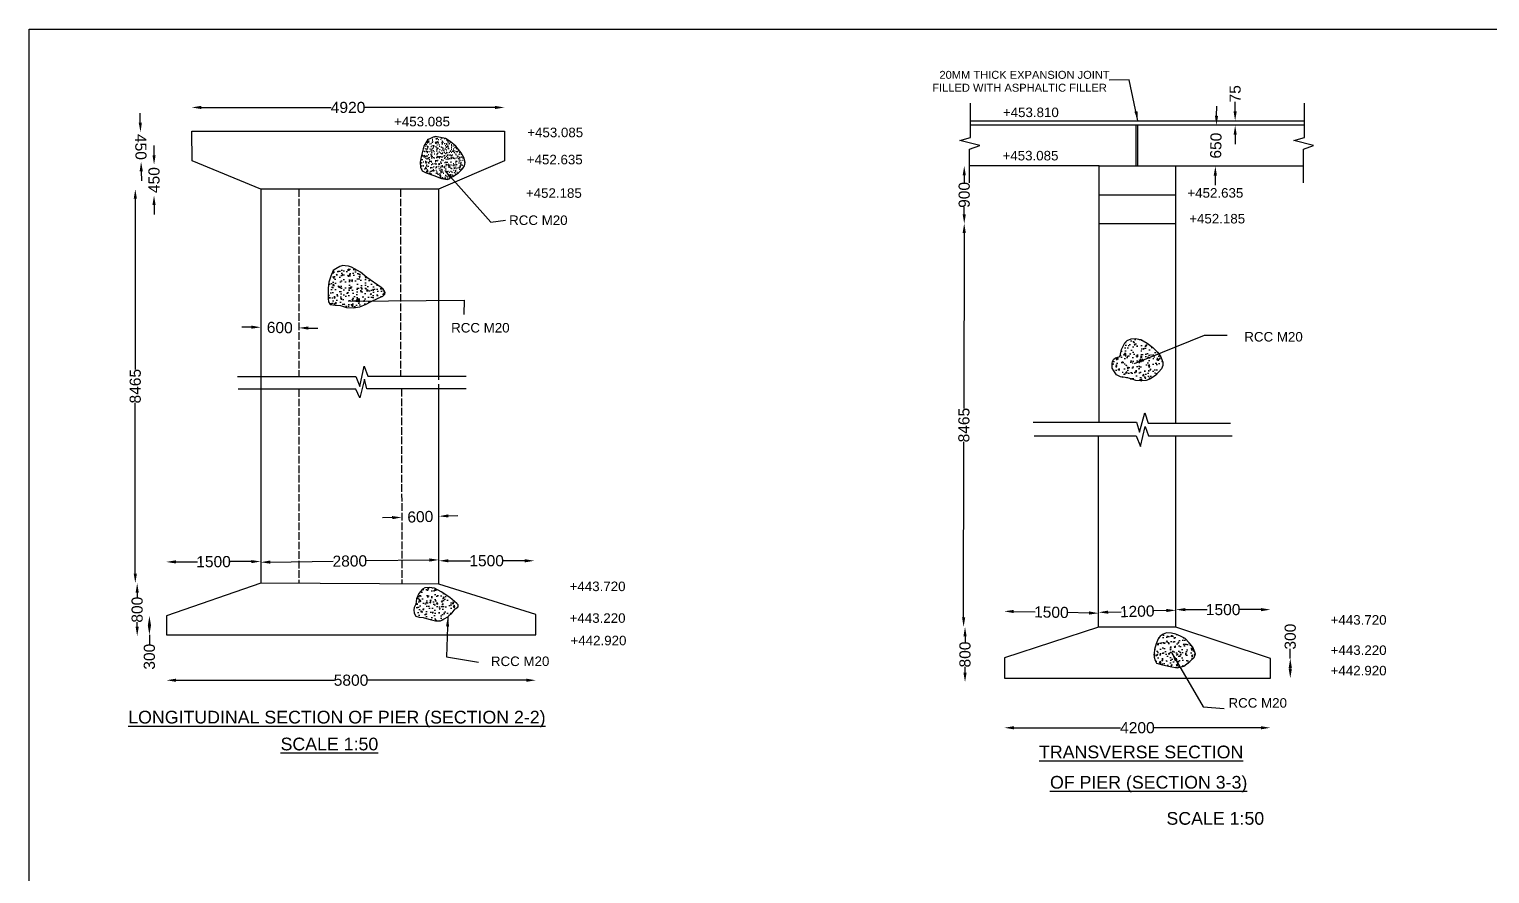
# Model space of a CAD drawing. Header units: millimetres. Extents: x 1649 to 41307, y 1162 to 29945.
# Drawn here: x 1649 to 24627, y 16654 to 29945 of the extents above; entities that cross this region are included whole.
import ezdxf

# ---------------------------------------------------------------- set-up
doc = ezdxf.new("R2010")
doc.units = ezdxf.units.MM
doc.header["$MEASUREMENT"] = 0
doc.linetypes.add('ACAD_ISO02W100', pattern=[15, 12, -3])
for name, color, linetype in [('DIMENSION', 7, 'Continuous'), ('DRAWING', 7, 'Continuous'), ('TEXT', 7, 'Continuous')]:
    doc.layers.add(name, color=color, linetype=linetype)
doc.styles.get("Standard").update_dxf_attribs({"font": 'arial.ttf'})
doc.dimstyles.get("Standard").update_dxf_attribs({"dimtxt": 175, "dimasz": 150, "dimexe": 0.18, "dimexo": 0.0625, "dimgap": 0.09, "dimtad": 0, "dimdec": 0, "dimzin": 0, "dimdsep": 46, "dimtxsty": 'Standard', "dimcen": 0.09, "dimse1": 1, "dimse2": 1, "dimadec": 0, "dimazin": 0, "dimtfac": 1, "dimtdec": 0, "dimtofl": 0, "dimtmove": 0, "dimatfit": 3, "dimfxl": 1, "dimtolj": 1, "dimtzin": 0, "dimarcsym": 0})
pattern_1 = [(50, (0, 0), (179.31505, -15.68803), [18.75, -206.25]), (355, (0, 0), (-34.6878, 188.048), [15, -165]), (100.45144, (14.94, -1.3), (144.6272, 172.36), [15.935, -175.2855]), (46.1842, (0, 50), (266.8103, -41.3798), [28.125, -309.375]), (96.6356, (22.23, 46.55), (233.6655, 243.5297), [23.9026, -262.9284]), (351.1842, (0, 50), (233.6655, 243.5297), [22.5, -247.5]), (21, (25, 37.5), (149.22676, -100.6547), [18.75, -206.25]), (326, (25, 37.5), (60.8288, 181.2875), [15, -165]), (71.45144, (37.44, 29.11), (210.0556, 80.6328), [15.935, -175.2855]), (37.5, (0, 0), (3.03996, 83.22346), [0, -163, 0, -167.5, 0, -165.625]), (7.5, (0, 0), (65.76738, 98.60293), [0, -95.5, 0, -159.25, 0, -63.125]), (327.5, (-55.75, 0), (133.45561, -5.63872), [0, -62.5, 0, -195, 0, -258.75]), (317.5, (-80.75, 0), (145.79654, 25.02625), [0, -81.25, 0, -129.5, 0, -183.75])]

# ---------------------------------------------------------------- blocks, each defined once
blk = doc.blocks.new('*D2')
at = {"layer": 'Defpoints', "color": 0, "transparency": 16777216}
for p in [(9125, 28713), (4205, 28340), (9125, 28340)]:
    blk.add_point(p, dxfattribs=at)
at = {"layer": 'DIMENSION', "color": 0, "lineweight": -2, "transparency": 16777216}
for p, q in [((4355, 28713), (6400, 28713)), ((8975, 28713), (6930, 28713))]:
    blk.add_line(p, q, dxfattribs=at)
at = {"layer": 'DIMENSION', "color": 0, "transparency": 16777216}
for points in [[(4355, 28738), (4355, 28688), (4205, 28713)], [(8975, 28738), (8975, 28688), (9125, 28713)]]:
    blk.add_solid(points, dxfattribs=at)
at = {"layer": 'DIMENSION', "color": 0, "transparency": 16777216, "insert": (6665, 28713), "char_height": 175, "attachment_point": 5}
blk.add_mtext('\\A1;4920', dxfattribs=at)
blk = doc.blocks.new('*D3')
at = {"layer": 'Defpoints', "color": 0, "transparency": 16777216}
for p in [(5291, 25190), (5890, 25181), (5891, 25245)]:
    blk.add_point(p, dxfattribs=at)
at = {"layer": 'DIMENSION', "color": 0, "lineweight": -2, "transparency": 16777216}
for p, q in [((5142, 25256), (4992, 25258)), ((6041, 25242), (6191, 25240))]:
    blk.add_line(p, q, dxfattribs=at)
at = {"layer": 'DIMENSION', "color": 0, "transparency": 16777216}
for points in [[(5142, 25281), (5141, 25231), (5292, 25254)], [(6041, 25267), (6040, 25217), (5891, 25245)]]:
    blk.add_solid(points, dxfattribs=at)
at = {"layer": 'DIMENSION', "color": 0, "transparency": 16777216, "insert": (5591, 25249), "char_height": 175, "attachment_point": 5, "rotation": 359.1273}
blk.add_mtext('\\A1;600', dxfattribs=at)
blk = doc.blocks.new('*D4')
at = {"layer": 'Defpoints', "color": 0, "transparency": 16777216}
for p in [(4205, 28340), (3409, 27860), (4214, 27875)]:
    blk.add_point(p, dxfattribs=at)
at = {"layer": 'DIMENSION', "color": 0, "lineweight": -2, "transparency": 16777216}
for p, q in [((3397, 28475), (3395, 28625)), ((3412, 27710), (3414, 27560))]:
    blk.add_line(p, q, dxfattribs=at)
at = {"layer": 'DIMENSION', "color": 0, "transparency": 16777216}
for points in [[(3422, 28475), (3372, 28474), (3400, 28325)], [(3437, 27710), (3387, 27710), (3409, 27860)]]:
    blk.add_solid(points, dxfattribs=at)
at = {"layer": 'DIMENSION', "color": 0, "transparency": 16777216, "insert": (3404, 28092), "char_height": 175, "attachment_point": 5, "rotation": 271.0622}
blk.add_mtext('\\A1;450', dxfattribs=at)
blk = doc.blocks.new('*D5')
at = {"layer": 'Defpoints', "color": 0, "transparency": 16777216}
for p in [(4437, 27812), (3613, 27327), (4437, 27327)]:
    blk.add_point(p, dxfattribs=at)
at = {"layer": 'DIMENSION', "color": 0, "lineweight": -2, "transparency": 16777216}
for p, q in [((3613, 27962), (3613, 28112)), ((3613, 27177), (3613, 27027))]:
    blk.add_line(p, q, dxfattribs=at)
at = {"layer": 'DIMENSION', "color": 0, "transparency": 16777216}
for points in [[(3588, 27962), (3638, 27962), (3613, 27812)], [(3588, 27177), (3638, 27177), (3613, 27327)]]:
    blk.add_solid(points, dxfattribs=at)
at = {"layer": 'DIMENSION', "color": 0, "transparency": 16777216, "insert": (3613, 27570), "char_height": 175, "attachment_point": 5, "rotation": 90}
blk.add_mtext('\\A1;450', dxfattribs=at)
blk = doc.blocks.new('*D6')
at = {"layer": 'Defpoints', "color": 0, "transparency": 16777216}
for p in [(5291, 27427), (3318, 21227), (5291, 21227)]:
    blk.add_point(p, dxfattribs=at)
at = {"layer": 'DIMENSION', "color": 0, "lineweight": -2, "transparency": 16777216}
for p, q in [((3318, 27277), (3318, 24589)), ((3318, 21377), (3318, 24065))]:
    blk.add_line(p, q, dxfattribs=at)
at = {"layer": 'DIMENSION', "color": 0, "transparency": 16777216}
for points in [[(3293, 27277), (3343, 27277), (3318, 27427)], [(3293, 21377), (3343, 21377), (3318, 21227)]]:
    blk.add_solid(points, dxfattribs=at)
at = {"layer": 'DIMENSION', "color": 0, "transparency": 16777216, "insert": (3318, 24327), "char_height": 175, "attachment_point": 5, "rotation": 90}
blk.add_mtext('\\A1;8465', dxfattribs=at)
blk = doc.blocks.new('*D7')
at = {"layer": 'Defpoints', "color": 0, "transparency": 16777216}
for p in [(3318, 21227), (3318, 20392), (3348, 20392)]:
    blk.add_point(p, dxfattribs=at)
at = {"layer": 'DIMENSION', "color": 0, "lineweight": -2, "transparency": 16777216}
for p, q in [((3348, 21077), (3348, 21003)), ((3348, 20542), (3348, 20616))]:
    blk.add_line(p, q, dxfattribs=at)
at = {"layer": 'DIMENSION', "color": 0, "transparency": 16777216}
for points in [[(3323, 21077), (3373, 21077), (3348, 21227)], [(3323, 20542), (3373, 20542), (3348, 20392)]]:
    blk.add_solid(points, dxfattribs=at)
at = {"layer": 'DIMENSION', "color": 0, "transparency": 16777216, "insert": (3348, 20810), "char_height": 175, "attachment_point": 5, "rotation": 90}
blk.add_mtext('\\A1;800', dxfattribs=at)
blk = doc.blocks.new('*D8')
at = {"layer": 'Defpoints', "color": 0, "transparency": 16777216}
for p in [(3807, 20713), (3540, 20413), (3807, 20413)]:
    blk.add_point(p, dxfattribs=at)
at = {"layer": 'DIMENSION', "color": 0, "lineweight": -2, "transparency": 16777216}
for p, q in [((3540, 20563), (3540, 20563)), ((3540, 20413), (3540, 20263))]:
    blk.add_line(p, q, dxfattribs=at)
at = {"layer": 'DIMENSION', "color": 0, "transparency": 16777216}
for points in [[(3515, 20563), (3565, 20563), (3540, 20713)], [(3515, 20563), (3565, 20563), (3540, 20413)]]:
    blk.add_solid(points, dxfattribs=at)
at = {"layer": 'DIMENSION', "color": 0, "transparency": 16777216, "insert": (3540, 20070), "char_height": 175, "attachment_point": 5, "rotation": 90}
blk.add_mtext('\\A1;300', dxfattribs=at)
blk = doc.blocks.new('*D9')
at = {"layer": 'Defpoints', "color": 0, "transparency": 16777216}
for p in [(3807, 20413), (9618, 20413), (9618, 19700)]:
    blk.add_point(p, dxfattribs=at)
at = {"layer": 'DIMENSION', "color": 0, "lineweight": -2, "transparency": 16777216}
for p, q in [((3957, 19700), (6451, 19700)), ((9468, 19700), (6973, 19700))]:
    blk.add_line(p, q, dxfattribs=at)
at = {"layer": 'DIMENSION', "color": 0, "transparency": 16777216}
for points in [[(3957, 19725), (3957, 19675), (3807, 19700)], [(9468, 19725), (9468, 19675), (9618, 19700)]]:
    blk.add_solid(points, dxfattribs=at)
at = {"layer": 'DIMENSION', "color": 0, "transparency": 16777216, "insert": (6712, 19700), "char_height": 175, "attachment_point": 5}
blk.add_mtext('\\A1;5800', dxfattribs=at)
blk = doc.blocks.new('*D10')
at = {"layer": 'Defpoints', "color": 0, "transparency": 16777216}
for p in [(3806, 21561), (5291, 21568), (5291, 21567)]:
    blk.add_point(p, dxfattribs=at)
at = {"layer": 'DIMENSION', "color": 0, "lineweight": -2, "transparency": 16777216}
for p, q in [((3956, 21562), (4296, 21564)), ((5141, 21567), (4801, 21566))]:
    blk.add_line(p, q, dxfattribs=at)
at = {"layer": 'DIMENSION', "color": 0, "transparency": 16777216}
for points in [[(3956, 21587), (3957, 21537), (3806, 21562)], [(5141, 21592), (5141, 21542), (5291, 21568)]]:
    blk.add_solid(points, dxfattribs=at)
at = {"layer": 'DIMENSION', "color": 0, "transparency": 16777216, "insert": (4549, 21565), "char_height": 175, "attachment_point": 5, "rotation": 0.2386}
blk.add_mtext('\\A1;1500', dxfattribs=at)
blk = doc.blocks.new('*D11')
at = {"layer": 'Defpoints', "color": 0, "transparency": 16777216}
for p in [(8095, 21604), (5291, 21568), (8095, 21594)]:
    blk.add_point(p, dxfattribs=at)
at = {"layer": 'DIMENSION', "color": 0, "lineweight": -2, "transparency": 16777216}
for p, q in [((5441, 21559), (6430, 21572)), ((7945, 21592), (6956, 21579))]:
    blk.add_line(p, q, dxfattribs=at)
at = {"layer": 'DIMENSION', "color": 0, "transparency": 16777216}
for points in [[(7945, 21617), (7946, 21567), (8095, 21594)], [(5440, 21584), (5441, 21534), (5291, 21557)]]:
    blk.add_solid(points, dxfattribs=at)
at = {"layer": 'DIMENSION', "color": 0, "transparency": 16777216, "insert": (6693, 21575), "char_height": 175, "attachment_point": 5, "rotation": 0.7384}
blk.add_mtext('\\A1;2800', dxfattribs=at)
blk = doc.blocks.new('*D12')
at = {"layer": 'Defpoints', "color": 0, "transparency": 16777216}
for p in [(8095, 21594), (9595, 21594), (9595, 21580)]:
    blk.add_point(p, dxfattribs=at)
at = {"layer": 'DIMENSION', "color": 0, "lineweight": -2, "transparency": 16777216}
for p, q in [((8245, 21580), (8592, 21580)), ((9445, 21580), (9098, 21580))]:
    blk.add_line(p, q, dxfattribs=at)
at = {"layer": 'DIMENSION', "color": 0, "transparency": 16777216}
for points in [[(8245, 21605), (8245, 21555), (8095, 21580)], [(9445, 21605), (9445, 21555), (9595, 21580)]]:
    blk.add_solid(points, dxfattribs=at)
at = {"layer": 'DIMENSION', "color": 0, "transparency": 16777216, "insert": (8845, 21580), "char_height": 175, "attachment_point": 5}
blk.add_mtext('\\A1;1500', dxfattribs=at)
blk = doc.blocks.new('*D13')
at = {"layer": 'Defpoints', "color": 0, "transparency": 16777216}
for p in [(20290, 28433), (20277, 27793), (20311, 27792)]:
    blk.add_point(p, dxfattribs=at)
at = {"layer": 'DIMENSION', "color": 0, "lineweight": -2, "transparency": 16777216}
for p, q in [((20328, 28582), (20331, 28732)), ((20308, 27642), (20305, 27492))]:
    blk.add_line(p, q, dxfattribs=at)
at = {"layer": 'DIMENSION', "color": 0, "transparency": 16777216}
for points in [[(20303, 28583), (20353, 28581), (20325, 28432)], [(20283, 27642), (20333, 27641), (20311, 27792)]]:
    blk.add_solid(points, dxfattribs=at)
at = {"layer": 'DIMENSION', "color": 0, "transparency": 16777216, "insert": (20318, 28112), "char_height": 175, "attachment_point": 5, "rotation": 88.7659}
blk.add_mtext('\\A1;650', dxfattribs=at)
blk = doc.blocks.new('*D14')
at = {"layer": 'Defpoints', "color": 0, "transparency": 16777216}
for p in [(20621, 28503), (21710, 28503), (21710, 28433)]:
    blk.add_point(p, dxfattribs=at)
at = {"layer": 'DIMENSION', "color": 0, "lineweight": -2, "transparency": 16777216}
for p, q in [((20621, 28653), (20621, 28803)), ((20621, 28283), (20621, 28133))]:
    blk.add_line(p, q, dxfattribs=at)
at = {"layer": 'DIMENSION', "color": 0, "transparency": 16777216}
for points in [[(20596, 28653), (20646, 28653), (20621, 28503)], [(20596, 28283), (20646, 28283), (20621, 28433)]]:
    blk.add_solid(points, dxfattribs=at)
at = {"layer": 'DIMENSION', "color": 0, "transparency": 16777216, "insert": (20621, 28928), "char_height": 175, "attachment_point": 5, "rotation": 90}
blk.add_mtext('\\A1;75', dxfattribs=at)
blk = doc.blocks.new('*D15')
at = {"layer": 'Defpoints', "color": 0, "transparency": 16777216}
for p in [(16443, 27793), (16359, 26882), (16443, 26882)]:
    blk.add_point(p, dxfattribs=at)
at = {"layer": 'DIMENSION', "color": 0, "lineweight": -2, "transparency": 16777216}
for p, q in [((16359, 27643), (16359, 27531)), ((16359, 27032), (16359, 27144))]:
    blk.add_line(p, q, dxfattribs=at)
at = {"layer": 'DIMENSION', "color": 0, "transparency": 16777216}
for points in [[(16334, 27643), (16384, 27643), (16359, 27793)], [(16334, 27032), (16384, 27032), (16359, 26882)]]:
    blk.add_solid(points, dxfattribs=at)
at = {"layer": 'DIMENSION', "color": 0, "transparency": 16777216, "insert": (16359, 27337), "char_height": 175, "attachment_point": 5, "rotation": 90}
blk.add_mtext('\\A1;900', dxfattribs=at)
blk = doc.blocks.new('*D16')
at = {"layer": 'Defpoints', "color": 0, "transparency": 16777216}
for p in [(16359, 26890), (18484, 26887), (18474, 20537)]:
    blk.add_point(p, dxfattribs=at)
at = {"layer": 'DIMENSION', "color": 0, "lineweight": -2, "transparency": 16777216}
for p, q in [((16359, 26740), (16355, 23978)), ((16349, 20690), (16354, 23453))]:
    blk.add_line(p, q, dxfattribs=at)
at = {"layer": 'DIMENSION', "color": 0, "transparency": 16777216}
for points in [[(16334, 26740), (16384, 26740), (16359, 26890)], [(16324, 20691), (16374, 20690), (16349, 20540)]]:
    blk.add_solid(points, dxfattribs=at)
at = {"layer": 'DIMENSION', "color": 0, "transparency": 16777216, "insert": (16354, 23715), "char_height": 175, "attachment_point": 5, "rotation": 89.9047}
blk.add_mtext('\\A1;8465', dxfattribs=at)
blk = doc.blocks.new('*D17')
at = {"layer": 'Defpoints', "color": 0, "transparency": 16777216}
for p in [(16349, 20540), (16349, 19670), (16371, 19670)]:
    blk.add_point(p, dxfattribs=at)
at = {"layer": 'DIMENSION', "color": 0, "lineweight": -2, "transparency": 16777216}
for p, q in [((16371, 20390), (16371, 20299)), ((16371, 19820), (16371, 19912))]:
    blk.add_line(p, q, dxfattribs=at)
at = {"layer": 'DIMENSION', "color": 0, "transparency": 16777216}
for points in [[(16346, 20390), (16396, 20390), (16371, 20540)], [(16346, 19820), (16396, 19820), (16371, 19670)]]:
    blk.add_solid(points, dxfattribs=at)
at = {"layer": 'DIMENSION', "color": 0, "transparency": 16777216, "insert": (16371, 20105), "char_height": 175, "attachment_point": 5, "rotation": 90}
blk.add_mtext('\\A1;800', dxfattribs=at)
blk = doc.blocks.new('*D18')
at = {"layer": 'Defpoints', "color": 0, "transparency": 16777216}
for p in [(16987, 20796), (18473, 20755), (18474, 20766)]:
    blk.add_point(p, dxfattribs=at)
at = {"layer": 'DIMENSION', "color": 0, "lineweight": -2, "transparency": 16777216}
for p, q in [((17136, 20782), (17477, 20775)), ((18323, 20758), (17983, 20765))]:
    blk.add_line(p, q, dxfattribs=at)
at = {"layer": 'DIMENSION', "color": 0, "transparency": 16777216}
for points in [[(17137, 20807), (17136, 20757), (16986, 20785)], [(18324, 20783), (18323, 20733), (18473, 20755)]]:
    blk.add_solid(points, dxfattribs=at)
at = {"layer": 'DIMENSION', "color": 0, "transparency": 16777216, "insert": (17730, 20770), "char_height": 175, "attachment_point": 5, "rotation": 358.8587}
blk.add_mtext('\\A1;1500', dxfattribs=at)
blk = doc.blocks.new('*D19')
at = {"layer": 'Defpoints', "color": 0, "transparency": 16777216}
for p in [(18473, 20755), (19688, 20801), (19688, 20789)]:
    blk.add_point(p, dxfattribs=at)
at = {"layer": 'DIMENSION', "color": 0, "lineweight": -2, "transparency": 16777216}
for p, q in [((18623, 20772), (18827, 20777)), ((19538, 20797), (19333, 20791))]:
    blk.add_line(p, q, dxfattribs=at)
at = {"layer": 'DIMENSION', "color": 0, "transparency": 16777216}
for points in [[(18622, 20797), (18624, 20747), (18473, 20768)], [(19537, 20822), (19538, 20772), (19688, 20801)]]:
    blk.add_solid(points, dxfattribs=at)
at = {"layer": 'DIMENSION', "color": 0, "transparency": 16777216, "insert": (19080, 20784), "char_height": 175, "attachment_point": 5, "rotation": 1.5819}
blk.add_mtext('\\A1;1200', dxfattribs=at)
blk = doc.blocks.new('*D20')
at = {"layer": 'Defpoints', "color": 0, "transparency": 16777216}
for p in [(19688, 20801), (21176, 20811), (21176, 20801)]:
    blk.add_point(p, dxfattribs=at)
at = {"layer": 'DIMENSION', "color": 0, "lineweight": -2, "transparency": 16777216}
for p, q in [((19838, 20811), (20179, 20811)), ((21026, 20811), (20685, 20811))]:
    blk.add_line(p, q, dxfattribs=at)
at = {"layer": 'DIMENSION', "color": 0, "transparency": 16777216}
for points in [[(19838, 20836), (19838, 20786), (19688, 20811)], [(21026, 20836), (21026, 20786), (21176, 20811)]]:
    blk.add_solid(points, dxfattribs=at)
at = {"layer": 'DIMENSION', "color": 0, "transparency": 16777216, "insert": (20432, 20811), "char_height": 175, "attachment_point": 5}
blk.add_mtext('\\A1;1500', dxfattribs=at)
blk = doc.blocks.new('*D21')
at = {"layer": 'Defpoints', "color": 0, "transparency": 16777216}
for p in [(21176, 20043), (21488, 20043), (21176, 19731)]:
    blk.add_point(p, dxfattribs=at)
at = {"layer": 'DIMENSION', "color": 0, "lineweight": -2, "transparency": 16777216}
for p, q in [((21488, 20043), (21488, 20193)), ((21488, 19881), (21488, 19893))]:
    blk.add_line(p, q, dxfattribs=at)
at = {"layer": 'DIMENSION', "color": 0, "transparency": 16777216}
for points in [[(21463, 19893), (21513, 19893), (21488, 20043)], [(21463, 19881), (21513, 19881), (21488, 19731)]]:
    blk.add_solid(points, dxfattribs=at)
at = {"layer": 'DIMENSION', "color": 0, "transparency": 16777216, "insert": (21488, 20386), "char_height": 175, "attachment_point": 5, "rotation": 90}
blk.add_mtext('\\A1;300', dxfattribs=at)
blk = doc.blocks.new('*D22')
at = {"layer": 'Defpoints', "color": 0, "transparency": 16777216}
for p in [(16991, 19731), (21176, 19731), (21176, 18952)]:
    blk.add_point(p, dxfattribs=at)
at = {"layer": 'DIMENSION', "color": 0, "lineweight": -2, "transparency": 16777216}
for p, q in [((17141, 18952), (18819, 18952)), ((21026, 18952), (19348, 18952))]:
    blk.add_line(p, q, dxfattribs=at)
at = {"layer": 'DIMENSION', "color": 0, "transparency": 16777216}
for points in [[(17141, 18977), (17141, 18927), (16991, 18952)], [(21026, 18977), (21026, 18927), (21176, 18952)]]:
    blk.add_solid(points, dxfattribs=at)
at = {"layer": 'DIMENSION', "color": 0, "transparency": 16777216, "insert": (19083, 18952), "char_height": 175, "attachment_point": 5}
blk.add_mtext('\\A1;4200', dxfattribs=at)
blk = doc.blocks.new('*D61')
at = {"layer": 'Defpoints', "color": 0, "transparency": 16777216}
for p in [(7509, 22243), (8094, 22281), (8095, 22261)]:
    blk.add_point(p, dxfattribs=at)
at = {"layer": 'DIMENSION', "color": 0, "lineweight": -2, "transparency": 16777216}
for p, q in [((8244, 22286), (8394, 22291)), ((7359, 22259), (7209, 22254))]:
    blk.add_line(p, q, dxfattribs=at)
at = {"layer": 'DIMENSION', "color": 0, "transparency": 16777216}
for points in [[(8244, 22311), (8245, 22261), (8094, 22281)], [(7358, 22284), (7360, 22234), (7509, 22263)]]:
    blk.add_solid(points, dxfattribs=at)
at = {"layer": 'DIMENSION', "color": 0, "transparency": 16777216, "insert": (7802, 22272), "char_height": 175, "attachment_point": 5, "rotation": 1.7811}
blk.add_mtext('\\A1;600', dxfattribs=at)

msp = doc.modelspace()

# ---------------------------------------------------------------- hatches: boundary and pattern name
at = {"layer": 'DRAWING'}
h = msp.add_hatch(dxfattribs=at)
h.set_pattern_fill('AR-CONC', color=256, scale=15)
h.set_pattern_definition([(50, (0, 0), (107.58903, -9.41282), [11.25, -123.75]), (355, (0, 0), (-20.8127, 112.8288), [9, -99]), (100.45144, (8.97, -0.78), (86.77633, 103.416), [9.56103, -105.1713]), (46.1842, (0, 30), (160.0862, -24.8279), [16.875, -185.625]), (96.63564, (13.34, 27.93), (140.1993, 146.1178), [14.34155, -157.7571]), (351.18416, (0, 30), (140.1993, 146.1178), [13.5, -148.5]), (21, (15, 22.5), (89.53606, -60.39283), [11.25, -123.75]), (326, (15, 22.5), (36.4973, 108.7725), [9, -99]), (71.45144, (22.46, 17.47), (126.03336, 48.37967), [9.56103, -105.1713]), (37.5, (0, 0), (1.82398, 49.93408), [0, -97.8, 0, -100.5, 0, -99.375]), (7.5, (0, 0), (39.46043, 59.16176), [0, -57.3, 0, -95.55, 0, -37.875]), (327.5, (-33.45, 0), (80.073365, -3.38323), [0, -37.5, 0, -117, 0, -155.25]), (317.5, (-48.45, 0), (87.47793, 15.01575), [0, -48.75, 0, -77.7, 0, -110.25])])
h.paths.add_polyline_path([(8445.9, 28000.6), (8359.4, 28103.3), (8270.6, 28178), (8198.1, 28222.4), (8093, 28248), (8039.2, 28257.4), (8006.5, 28248), (7950.4, 28217.7), (7917.7, 28208.3), (7859.3, 28105.6), (7814.9, 27935.2), (7798.5, 27851.2), (7805.5, 27774.1), (7833.6, 27713.4), (7894.3, 27683.1), (8013.5, 27641.1), (8137.4, 27596.7), (8228.5, 27578), (8315, 27624.7), (8403.8, 27685.4), (8464.6, 27746.1), (8497.3, 27792.8), (8506.6, 27846.5), (8492.6, 27916.5)])
h = msp.add_hatch(dxfattribs=at)
h.set_pattern_fill('AR-CONC', color=256, scale=25)
h.set_pattern_definition(pattern_1)
h.paths.add_polyline_path([(6858.4, 26123.7), (6721.2, 26199.8), (6673.6, 26216.9), (6618.3, 26220.7), (6582.1, 26228.3), (6538.3, 26209.3), (6475.5, 26173.1), (6431.6, 26148.4), (6393.5, 26058.9), (6363, 25963.8), (6353.5, 25868.6), (6351.6, 25777.3), (6351.6, 25708.8), (6357.3, 25655.5), (6382.1, 25613.6), (6464, 25600.3), (6547.8, 25594.6), (6643.1, 25568), (6744.1, 25560.3), (6848.9, 25577.5), (6947.9, 25619.3), (7027.9, 25661.2), (7138.4, 25712.6), (7214.6, 25744.9), (7245.1, 25775.4), (7247, 25794.4), (7237.5, 25821.1), (7218.4, 25853.4), (7186.1, 25882), (6961.3, 26038)])
h = msp.add_hatch(dxfattribs=at)
h.set_pattern_fill('AR-CONC', color=256, scale=25)
h.set_pattern_definition(pattern_1)
h.paths.add_polyline_path([(19404.4, 24856.2), (19326.8, 24935.9), (19234.4, 25003), (19137.9, 25059.6), (19049.8, 25078.4), (18984.7, 25074.2), (18921.7, 25044.9), (18884, 25011.3), (18831.5, 24906.5), (18812.6, 24805.9), (18793.7, 24791.2), (18737, 24772.3), (18707.7, 24747.2), (18693, 24717.8), (18686.7, 24682.2), (18684.6, 24613), (18714, 24569), (18751.7, 24508.2), (18816.8, 24472.5), (18925.9, 24460), (19001.5, 24436.9), (19060.3, 24418), (19142.1, 24411.7), (19219.8, 24415.9), (19289, 24443.2), (19375.1, 24501.9), (19461.1, 24598.3), (19482.1, 24650.7), (19484.2, 24707.3), (19450.6, 24787)])
h = msp.add_hatch(dxfattribs=at)
h.set_pattern_fill('AR-CONC', color=256, scale=25)
h.set_pattern_definition(pattern_1)
h.paths.add_polyline_path([(8264.1, 21004.2), (8132.1, 21091.3), (8024.7, 21149.4), (7948.6, 21160.6), (7874.8, 21153.9), (7836.8, 21131.5), (7776.4, 21064.5), (7740.6, 20979.6), (7729.4, 20896.9), (7707, 20843.3), (7702.6, 20807.5), (7704.8, 20753.9), (7729.4, 20709.2), (7783.1, 20693.5), (7845.7, 20689.1), (7935.2, 20660), (8040.3, 20633.2), (8120.9, 20635.4), (8235, 20695.8), (8302.1, 20760.6), (8351.3, 20823.1), (8391.6, 20850), (8398.3, 20865.6), (8396, 20885.7), (8378.1, 20910.3)])
h = msp.add_hatch(dxfattribs=at)
h.set_pattern_fill('AR-CONC', color=256, scale=25)
h.set_pattern_definition(pattern_1)
h.paths.add_polyline_path([(19898.9, 20287.4), (19835.7, 20357), (19761.1, 20394.2), (19686.6, 20426.6), (19620.2, 20439.6), (19539.1, 20444.4), (19488.9, 20426.6), (19438.7, 20395.8), (19409.5, 20352.1), (19377.1, 20272.8), (19351.2, 20185.4), (19344.7, 20120.7), (19344.7, 20060.8), (19360.9, 20009), (19383.6, 19968.5), (19477.6, 19944.2), (19600.7, 19916.7), (19706, 19897.3), (19814.6, 19921.6), (19907, 19996), (19975, 20059.2), (19994.5, 20117.4), (19955.6, 20219.4)])

# ---------------------------------------------------------------- linework, layer by layer
for points in [[(16443, 27525.5), (16443, 28058), (16603.3, 28117.2), (16289.7, 28193.8), (16456.9, 28242.5), (16456.9, 28778.6)], [(21695.6, 27525.5), (21695.6, 28058), (21855.9, 28117.2), (21542.3, 28193.8), (21709.6, 28242.5), (21709.6, 28778.6)], [(16456.9, 28502.8), (21709.6, 28502.8)], [(4205, 28339.6), (9124.8, 28339.6), (9124.8, 27874.9), (8086.5, 27427.4), (5290.6, 27427.4), (4213.6, 27874.9), (4205, 28339.6)], [(21709.6, 28432.8), (16456.9, 28432.8)], [(19065.3, 27792.5), (19065.3, 28432.8)], [(19091.5, 27792.5), (19091.5, 28432.8)], [(18484.1, 27792.5), (16443, 27792.5)], [(18484.1, 23761.1), (18484.1, 27792.5), (19684.8, 27792.5), (19684.8, 23746.7)], [(19684.8, 27792.5), (21695.6, 27792.5)], [(5290.6, 27427.4), (5290.6, 21226.7), (3806.6, 20712.9), (3806.6, 20412.7), (9618, 20412.7), (9618, 20732.9), (8095, 21213.3), (5290.6, 21226.7)], [(8086.5, 27427.4), (8086.5, 24427.5)], [(18484.1, 27337.2), (19684.8, 27337.2)], [(18484.1, 26886.6), (19684.8, 26886.6)], [(4924.3, 24477.6), (6785.3, 24477.6), (6851, 24322.1), (6916.7, 24639.9), (6975.5, 24484.5), (8521.7, 24484.5)], [(8521.7, 24284.1), (6961.7, 24284.1), (6923.6, 24436.1), (6851, 24142.4), (6785.3, 24280.6), (4934.7, 24280.6)], [(8095, 21213.3), (8095, 24360.5)], [(17442.2, 23761.1), (19069.3, 23761.1), (19117.3, 23602.9), (19198.9, 23909.7), (19251.7, 23746.7), (20547.6, 23746.7)], [(17461.4, 23545.4), (19064.5, 23545.4), (19131.7, 23377.6), (19203.7, 23694), (19256.5, 23545.4)], [(18473.6, 20536.9), (18473.6, 23545.4)], [(19256.5, 23545.4), (20576.4, 23545.4)], [(19687.9, 20536.9), (19687.9, 23545.4)], [(16990.5, 19731.5), (21175.7, 19731.5), (21175.7, 20043.1), (19687.9, 20536.9), (18473.6, 20536.9), (16990.5, 20052.7), (16990.5, 19731.5)]]:
    msp.add_lwpolyline(points, dxfattribs=at)
for points in [[(7917.7, 28208.3), (7859.3, 28105.6), (7814.9, 27935.2), (7798.5, 27851.2), (7805.5, 27774.1), (7833.6, 27713.4), (7894.3, 27683.1), (8013.5, 27641.1), (8137.4, 27596.7), (8228.5, 27578), (8315, 27624.7), (8403.8, 27685.4), (8464.6, 27746.1), (8497.3, 27792.8), (8506.6, 27846.5), (8492.6, 27916.5), (8445.9, 28000.6), (8359.4, 28103.3), (8270.6, 28178), (8198.1, 28222.4), (8093, 28248), (8039.2, 28257.4), (8006.5, 28248), (7950.4, 28217.7)], [(6431.6, 26148.4), (6393.5, 26058.9), (6363, 25963.8), (6353.5, 25868.6), (6351.6, 25777.3), (6351.6, 25708.8), (6357.3, 25655.5), (6382.1, 25613.6), (6464, 25600.3), (6547.8, 25594.6), (6643.1, 25568), (6744.1, 25560.3), (6848.9, 25577.5), (6947.9, 25619.3), (7027.9, 25661.2), (7138.4, 25712.6), (7214.6, 25744.9), (7245.1, 25775.4), (7247, 25794.4), (7237.5, 25821.1), (7218.4, 25853.4), (7186.1, 25882), (6961.3, 26038), (6858.4, 26123.7), (6721.2, 26199.8), (6673.6, 26216.9), (6618.3, 26220.7), (6582.1, 26228.3), (6538.3, 26209.3), (6475.5, 26173.1)], [(18812.6, 24805.9), (18831.5, 24906.5), (18884, 25011.3), (18921.7, 25044.9), (18984.7, 25074.2), (19049.8, 25078.4), (19137.9, 25059.6), (19234.4, 25003), (19326.8, 24935.9), (19404.4, 24856.2), (19450.6, 24787), (19484.2, 24707.3), (19482.1, 24650.7), (19461.1, 24598.3), (19375.1, 24501.9), (19289, 24443.2), (19219.8, 24415.9), (19142.1, 24411.7), (19060.3, 24418), (19001.5, 24436.9), (18925.9, 24460), (18816.8, 24472.5), (18751.7, 24508.2), (18714, 24569), (18684.6, 24613), (18686.7, 24682.2), (18693, 24717.8), (18707.7, 24747.2), (18737, 24772.3), (18793.7, 24791.2)], [(7836.8, 21131.5), (7776.4, 21064.5), (7740.6, 20979.6), (7729.4, 20896.9), (7707, 20843.3), (7702.6, 20807.5), (7704.8, 20753.9), (7729.4, 20709.2), (7783.1, 20693.5), (7845.7, 20689.1), (7935.2, 20660), (8040.3, 20633.2), (8120.9, 20635.4), (8235, 20695.8), (8302.1, 20760.6), (8351.3, 20823.1), (8391.6, 20850), (8398.3, 20865.6), (8396, 20885.7), (8378.1, 20910.3), (8264.1, 21004.2), (8132.1, 21091.3), (8024.7, 21149.4), (7948.6, 21160.6), (7874.8, 21153.9)], [(19409.5, 20352.1), (19377.1, 20272.8), (19351.2, 20185.4), (19344.7, 20120.7), (19344.7, 20060.8), (19360.9, 20009), (19383.6, 19968.5), (19477.6, 19944.2), (19600.7, 19916.7), (19706, 19897.3), (19814.6, 19921.6), (19907, 19996), (19975, 20059.2), (19994.5, 20117.4), (19955.6, 20219.4), (19898.9, 20287.4), (19835.7, 20357), (19761.1, 20394.2), (19686.6, 20426.6), (19620.2, 20439.6), (19539.1, 20444.4), (19488.9, 20426.6), (19438.7, 20395.8)]]:
    msp.add_lwpolyline(points, close=True, dxfattribs=at)
at = {"layer": 'DRAWING', "linetype": 'ACAD_ISO02W100', "ltscale": 10}
for points in [[(5889.8, 27427.4), (5889.8, 24484.5)], [(7489.3, 27427.4), (7489.3, 24484.5)], [(5892.1, 24280.6), (5891.9, 21223.8)], [(7504.2, 24284.1), (7512, 21216.1)]]:
    msp.add_lwpolyline(points, dxfattribs=at)
at = {"layer": 'TEXT'}
msp.add_lwpolyline([(41304.5, 1162.1), (1649.2, 1162.1), (1649.2, 29944.5), (41304.5, 29944.5)], close=True, dxfattribs=at)

# ---------------------------------------------------------------- texts
for s, height, p in [('20MM THICK EXPANSION JOINT', 125, (15969, 29163.9)), ('FILLED WITH ASPHALTIC FILLER', 125, (15856.3, 28961.2)), ('+453.085', 150, (7389.1, 28415.8)), ('+453.810', 150, (16966.8, 28561.4)), ('+453.085', 150, (9484.3, 28245)), ('+452.635', 150, (9477.2, 27817.9)), ('+453.085', 150, (16961.2, 27880)), ('+452.185', 150, (9462.9, 27291.1)), ('+452.635', 150, (19869.8, 27293.5)), ('RCC M20', 150, (9199.3, 26864)), ('+452.185', 150, (19898, 26888.1)), ('RCC M20', 150, (8287, 25171.8)), ('RCC M20', 150, (20764.8, 25029.8)), ('+443.720', 150, (10150.9, 21102.6)), ('+443.220', 150, (10150.9, 20603.4)), ('+443.720', 150, (22123.5, 20574.4)), ('+442.920', 150, (10164.8, 20249.9)), ('+443.220', 150, (22123.5, 20098.1)), ('RCC M20', 150, (8912.5, 19923.4)), ('+442.920', 150, (22123.5, 19776.9)), ('RCC M20', 150, (20516.3, 19268.4)), ('%%ULONGITUDINAL SECTION OF PIER (SECTION 2-2)', 200, (3206.9, 19019.6)), ('                                              %%USCALE 1:50', 200, (2032.7, 18596.7)), ('   %%UTRANSVERSE SECTION', 200, (17302.7, 18471.4)), ('    %%UOF PIER (SECTION 3-3)', 200, (17397.4, 17994.5)), ('     SCALE 1:50', 200, (19152.3, 17426.4))]:
    msp.add_text(s, height=height, dxfattribs=at).set_placement(p)

# ---------------------------------------------------------------- dimensions: what is measured, and where the dimension line sits
at = {"layer": 'DIMENSION'}
for p1, p2, distance, text, picture, middle in [((21709.6, 28432.8), (21709.6, 28502.8), 1088.2, '75', '*D14', (20621.4, 28928.2)), ((20290.4, 28432.8), (20276.6, 27792.5), 34.5, '650', '*D13', (20318, 28111.9)), ((4205, 28339.6), (4213.6, 27874.9), -805, '450', '*D4', (3404.5, 28092.3)), ((4437.1, 27812.4), (4437.1, 27327.1), -824.2, '450', '*D5', (3612.9, 27569.7)), ((16443, 27792.5), (16443, 26882.3), -83.6, '900', '*D15', (16359.4, 27337.4)), ((5290.6, 27427.4), (5290.6, 21226.7), -1972.9, '8465', '*D6', (3317.8, 24327)), ((18473.6, 20536.9), (18484.1, 26886.6), 2124.8, '8465', '*D16', (16354.1, 23715.3)), ((5290.6, 25189.9), (5889.8, 25180.7), 63.9, '600', '*D3', (5591.2, 25249.2)), ((7509.4, 22243.2), (8095, 22261.5), 19.9, '600', '*D61', (7801.6, 22272.3)), ((3806.4, 21560.8), (5290.6, 21567), 0.9, '1500', '*D10', (4548.5, 21564.8)), ((5290.6, 21567.9), (8095, 21604.1), -10.5, '2800', '*D11', (6693, 21575.4)), ((3317.8, 21226.7), (3317.8, 20392.4), 30.7, '800', '*D7', (3348.4, 20809.5)), ((19687.5, 20801.2), (21176.1, 20801.2), 9.6, '1500', '*D20', (20431.8, 20810.8)), ((16986.6, 20796), (18473.6, 20766.4), -11.3, '1500', '*D18', (17729.9, 20769.9)), ((18473.4, 20755.1), (19687.9, 20788.6), 12.6, '1200', '*D19', (19080.3, 20784.4)), ((16348.8, 20540.5), (16348.8, 19670.3), 22.3, '800', '*D17', (16371.1, 20105.4)), ((21175.7, 19731.5), (21175.7, 20043.1), -311.8, '300', '*D21', (21487.5, 20386.2)), ((3806.6, 20412.7), (9618, 20412.7), -712.7, '5800', '*D9', (6712.3, 19700)), ((16990.5, 19731.5), (21175.7, 19731.5), -779.6, '4200', '*D22', (19083.1, 18951.9))]:
    dim = msp.add_aligned_dim(p1=p1, p2=p2, distance=distance, text=text, dimstyle='Standard', dxfattribs=at)
    dim.commit()
    dim.dimension.update_dxf_attribs({"geometry": picture, "text_midpoint": middle})
for p1, p2, distance, picture, middle in [((4205, 28339.6), (9124.8, 28339.6), 373.6, '*D2', (6664.9, 28713.1)), ((8095.2, 21593.5), (9595.4, 21593.5), -13.5, '*D12', (8845.3, 21580)), ((3806.6, 20712.9), (3806.6, 20412.7), -266.4, '*D8', (3540.3, 20069.6))]:
    dim = msp.add_aligned_dim(p1=p1, p2=p2, distance=distance, dimstyle='Standard', dxfattribs=at)
    dim.commit()
    dim.dimension.update_dxf_attribs({"geometry": picture, "text_midpoint": middle})

# ---------------------------------------------------------------- leaders
msp.add_leader([(8186.3, 27720.1), (8913.2, 26908.7), (9141.3, 26937.2)], dimstyle='Standard', override={"dimgap": 0.09, "dimtad": 0}, dxfattribs=at)
at = {"layer": 'TEXT'}
for points in [[(19090.8, 28502.8), (18955.5, 29150.1), (18639.7, 29144.5)], [(6704.5, 25666.8), (8492.8, 25681.2), (8485.6, 25457.1)], [(19039.9, 24685.7), (20140.3, 25128.9), (20495.3, 25128.9)], [(8235, 20695.8), (8215.8, 20068.3), (8716.2, 19985)], [(19618.8, 20137.1), (20117.8, 19282.9), (20445.7, 19254.4)]]:
    msp.add_leader(points, dimstyle='Standard', override={"dimgap": 0.09, "dimtad": 0}, dxfattribs=at)

doc.saveas('drawing.dxf')
